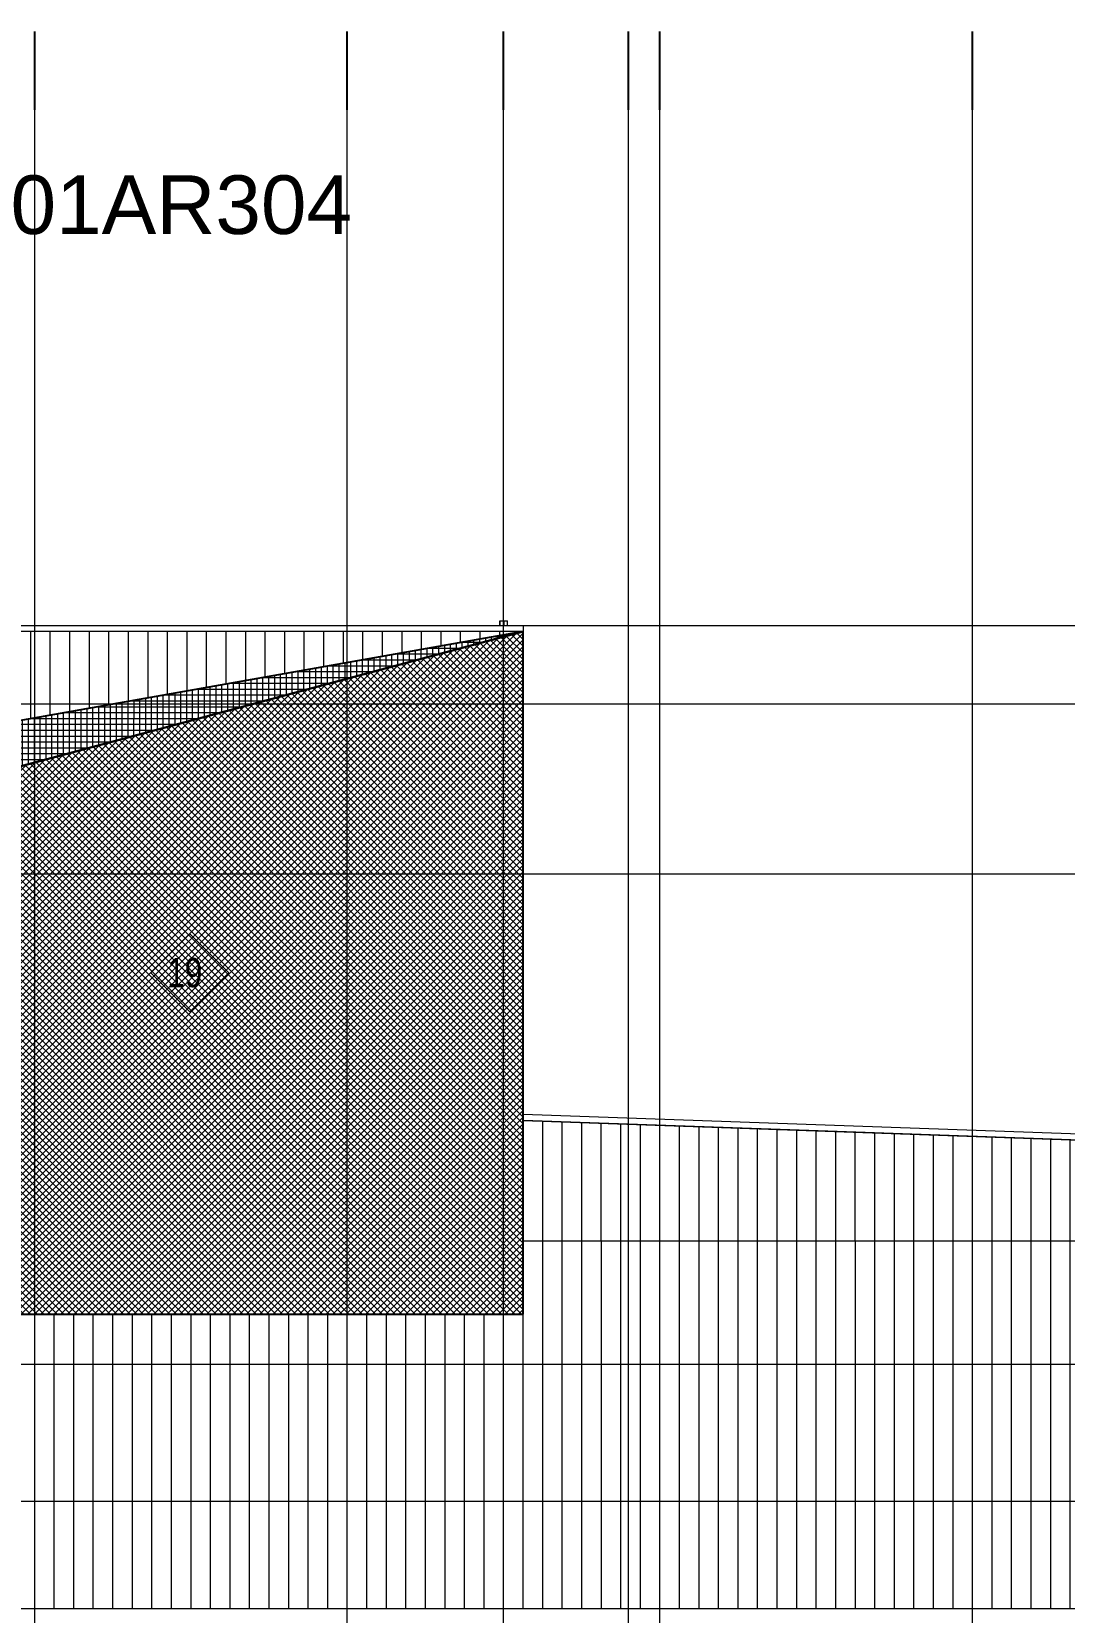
# Model space of a CAD drawing. Extents: x 692141 to 693595, y 1492301 to 1494225.
# Drawn here: x 692404.18 to 692430.61, y 1492390.46 to 1492430.91 of the extents above; entities that cross this region are included whole.
import ezdxf

# ---------------------------------------------------------------- set-up
doc = ezdxf.new("R2010")
doc.units = 0
doc.header["$MEASUREMENT"] = 0
for name, pattern in [('Centre', [7937.5, 1587.5, -1190.625, 3968.75, -1190.625]), ('Grid Line', [5556.25, 3175, -793.75, 793.75, -793.75]), ('HIDDEN', [0.375, 0.25, -0.125])]:
    doc.linetypes.add(name, pattern=pattern)
for name, color, linetype, lineweight in [('A-FLOR-LEVL', 8, 'Grid Line', 5), ('A-WALL-IDEN', 211, 'Continuous', 5), ('A-WALL-PATT', 111, 'Continuous', 5), ('G-ANNO-SYMB', 7, 'Continuous', 5), ('S-BEAM', 12, 'Continuous', 5), ('S-GRID', 1, 'Continuous', 5)]:
    doc.layers.add(name, color=color, linetype=linetype, lineweight=lineweight)
doc.layers.add('A-WALL', color=2, linetype='Continuous')
doc.styles.add('ARIAL', font='arial.ttf')
doc.styles.add('Browallia New_3', font='Browallia New.ttf', dxfattribs={"width": 0.8, "height": 0.8})

# ---------------------------------------------------------------- blocks, each defined once
blk = doc.blocks.new('INFRA-AR_WALL TAG - INFRA-AR_WALL TAG-498248-500_ELEVATION 4')
at = {"layer": 'A-WALL-IDEN'}
for p, q in [((70546.06552934683, 33014.88714572181), (69546.06552934683, 32014.88714572183)), ((71546.06552934683, 32014.8871457218), (70546.06552934683, 33014.88714572181)), ((69546.06552934683, 32014.88714572183), (70546.0655293468, 31014.88714572182)), ((70546.0655293468, 31014.88714572182), (71546.06552934683, 32014.8871457218))]:
    blk.add_line(p, q, dxfattribs=at)
blk = doc.blocks.new('FACADE ELE 04 - FACADE ELE 04-176607-500_ELEVATION 4')
at = {"layer": 'A-WALL-PATT'}
h = blk.add_hatch(dxfattribs=at)
h.set_pattern_fill('FP_47', color=251, style=0, pattern_type=2)
h.set_pattern_definition([(0, (169999.624, 14438.658), (0, 150), []), (90, (169999.624, 14438.658), (-150, 9.184850993605149e-15), [])])
h.paths.add_polyline_path([(93878.35122885933, 23279.7742914437), (158999.6361100686, 40749.99999999999), (60205.02366991722, 23279.7742914437), (89109.42331724096, 23279.7742914437)], flags=0)
h = blk.add_hatch(dxfattribs=at)
h.set_pattern_fill('FP_46', color=49, style=0, pattern_type=2)
h.set_pattern_definition([(45, (185214.49, 18382), (-84.8528137423857, 84.8528137423857), []), (135, (185214.49, 18382), (-84.8528137423857, -84.85281374238569), [])])
h.paths.add_polyline_path([(93878.35122885903, 23279.77429144363), (158999.6361100688, 23279.7742914437), (158999.6361100688, 40750.00000000006), (156093.140786787, 39970.26831302212)], flags=0)
at = {"layer": 'A-WALL', "color": 7}
for p, q in [((158999.6361100686, 40749.99999999993), (60205.02366991735, 23279.77429144368)), ((158999.6361100688, 40750.00000000001), (93878.35122885916, 23279.7742914436)), ((93878.35122885944, 23279.77429144367), (158999.6361100686, 40749.99999999994)), ((158999.6361100688, 23279.77429144368), (158999.6361100688, 40750.00000000001)), ((93878.35122885916, 23279.7742914436), (158999.6361100688, 23279.77429144368))]:
    blk.add_line(p, q, dxfattribs=at)
blk = doc.blocks.new('H-Wide Flange Beams - H200x200x49_9-2142774-500_ELEVATION 4')
at = {"layer": 'S-BEAM', "color": 90, "lineweight": 9}
for p, q in [((158399.6363114681, 41021.69906003349), (158495.6363114681, 41021.69906003349)), ((158399.6363114681, 41021.69906003349), (158599.6363114681, 41021.69906003349)), ((158399.6363114681, 41021.69906003349), (158399.6363114681, 40900.00000000007)), ((158399.6363114681, 40900.00000000007), (158399.6363114681, 41021.69906003349)), ((158503.6363114681, 41021.69906003349), (158599.6363114681, 41021.69906003349)), ((158599.6363114681, 40900.00000000007), (158599.6363114681, 41021.69906003349)), ((158599.6363114681, 40900.00000000007), (158599.6363114681, 41021.69906003349))]:
    blk.add_line(p, q, dxfattribs=at)
at = {"layer": 'S-BEAM', "color": 90, "linetype": 'HIDDEN', "lineweight": 9}
for p, q in [((158493.1363114681, 41021.69906003349), (158493.1363114681, 40900.00000000007)), ((158506.1363114681, 41021.69906003349), (158506.1363114681, 40900.00000000007))]:
    blk.add_line(p, q, dxfattribs=at)

msp = doc.modelspace()

# ---------------------------------------------------------------- hatches: boundary and pattern name
at = {"layer": 'A-WALL-PATT'}
h = msp.add_hatch(dxfattribs=at)
h.set_pattern_fill('FP_34', color=8, scale=0.001, style=0, pattern_type=2)
h.set_pattern_definition([(90, (692416.6580524234, 1492388.213383746), (-0.5, 3.061616997868383e-17), [])])
h.paths.add_polyline_path([(692308.2330527348, 1492398.093158038), (692317.9634400932, 1492398.093158038), (692416.7580525334, 1492415.563383746), (692307.8580527348, 1492415.563383746), (692307.8580527348, 1492398.230341855), (692308.2330527348, 1492398.230341855)], flags=0)
h = msp.add_hatch(dxfattribs=at)
h.set_pattern_fill('FP_39', color=8, scale=0.001, style=0, pattern_type=2)
h.set_pattern_definition([(90, (692416.7580524234, 1492393.313383746), (-0.5, 3.061616997868383e-17), [])])
h.paths.add_polyline_path([(692422.2245218938, 1492399.965411677), (692424.5580527348, 1492399.965411677), (692424.5580527348, 1492402.776583984), (692416.7580525334, 1492403.048965994), (692416.7580525334, 1492399.965411677), (692418.0380395519, 1492399.965411677)], flags=0)
h = msp.add_hatch(dxfattribs=at)
h.set_pattern_fill('FP_40', color=8, scale=0.001, style=0, pattern_type=2)
h.set_pattern_definition([(90, (692476.7580524234, 1492393.313383746), (-0.5, 3.061616997868383e-17), [])])
h.paths.add_polyline_path([(692424.6432791514, 1492399.965411677), (692433.5620527348, 1492399.965411677), (692433.5620527348, 1492400.24635423), (692433.9020527349, 1492400.438619807), (692434.6140527348, 1492400.438619807), (692434.9540527348, 1492400.24635423), (692434.9540527348, 1492399.965411677), (692457.5620527348, 1492399.965411677), (692457.5620527348, 1492400.24635423), (692457.9020527349, 1492400.438619807), (692458.6140527348, 1492400.438619807), (692458.9540527348, 1492400.24635423), (692458.9540527348, 1492399.965411677), (692476.7580527348, 1492399.965411677), (692476.7580527348, 1492400.953719817), (692424.5580527348, 1492402.776583984), (692424.5580527348, 1492399.965411677)], flags=0)
h = msp.add_hatch(dxfattribs=at)
h.set_pattern_fill('FP_52', color=8, scale=0.001, style=0, pattern_type=2)
h.set_pattern_definition([(90, (692257.7584164233, 1492386.557350747), (-0.5, 3.061616997868383e-17), [])])
h.paths.add_polyline_path([(692459.9028629705, 1492390.563383746), (692524.3030527348, 1492390.56419432), (692524.3030527348, 1492399.965411677), (692506.9540527348, 1492399.965411677), (692506.9540527348, 1492395.542887532), (692506.7440527348, 1492395.144409653), (692505.7720527349, 1492395.144409653), (692505.5620527348, 1492395.542887532), (692505.5620527348, 1492399.965411677), (692482.9540527348, 1492399.965411677), (692482.9540527348, 1492395.542887532), (692482.7440527348, 1492395.144409653), (692481.7720527349, 1492395.144409653), (692481.5620527348, 1492395.542887532), (692481.5620527348, 1492399.965411677), (692458.9540527348, 1492399.965411677), (692458.9540527348, 1492395.542887532), (692458.7440527348, 1492395.144409653), (692457.7720527349, 1492395.144409653), (692457.5620527348, 1492395.542887532), (692457.5620527348, 1492399.965411677), (692434.9540527348, 1492399.965411677), (692434.9540527348, 1492395.542887532), (692434.7440527348, 1492395.144409653), (692433.7720527349, 1492395.144409653), (692433.5620527348, 1492395.542887532), (692433.5620527348, 1492399.965411677), (692416.7580525334, 1492399.965411677), (692416.7580525334, 1492398.093158038), (692308.2330527349, 1492398.093158038), (692308.2330527349, 1492390.563383746), (692459.0084164233, 1492390.563383746)], flags=0)
h.paths.add_polyline_path([(692459.0084164233, 1492390.779102007), (692457.5084164233, 1492390.779102007), (692457.5084164233, 1492395.119454575), (692459.0084164233, 1492395.119454575), (692459.0084164233, 1492390.78876573)], flags=0)
h.paths.add_polyline_path([(692434.7839689194, 1492390.779102007), (692433.5084164233, 1492390.779102007), (692433.5084164233, 1492395.119454575), (692435.0084164233, 1492395.119454575), (692435.0084164233, 1492390.779102007)], flags=0)
h.paths.add_polyline_path([(692505.5084164233, 1492390.779102007), (692505.5084164233, 1492395.119454575), (692507.0084164233, 1492395.119454575), (692507.0084164233, 1492390.779102007), (692505.9541687308, 1492390.779102007)], flags=0)
h.paths.add_polyline_path([(692483.0084164233, 1492390.779102007), (692481.5084164233, 1492390.779102007), (692481.5084164233, 1492395.119454575), (692483.0084164233, 1492395.119454575), (692483.0084164233, 1492390.78876573)], flags=0)

# ---------------------------------------------------------------- linework, layer by layer
at = {"layer": 'A-FLOR-LEVL', "linetype": 'Centre'}
for p, q in [((692278.3000830481, 1492415.713383747), (692547.7862502306, 1492415.713383747)), ((692278.3000830481, 1492413.713383747), (692547.7862502306, 1492413.713383747)), ((692278.3000830481, 1492409.363383746), (692560.6127420912, 1492409.363383746)), ((692278.3000830481, 1492396.813383746), (692547.7862502306, 1492396.813383746)), ((692278.3000830481, 1492393.313383746), (692547.7862502306, 1492393.313383746))]:
    msp.add_line(p, q, dxfattribs=at)
at = {"layer": 'A-WALL-PATT', "color": 8}
for p, q in [((692307.6530527348, 1492415.713383746), (692416.7630525334, 1492415.713383746)), ((692416.7630525334, 1492415.563383746), (692307.6530527348, 1492415.563383746)), ((692416.7580525334, 1492415.563383746), (692307.8580527348, 1492415.563383746)), ((692308.2130527348, 1492415.713383746), (692416.1580527348, 1492415.713383746)), ((692416.1580527348, 1492415.563383746), (692308.2130527348, 1492415.563383746)), ((692416.7580525334, 1492398.093158038), (692416.7580525334, 1492415.563383746)), ((692416.7630525334, 1492415.563383746), (692416.7630525334, 1492415.713383746)), ((692505.5620527348, 1492400.100354867), (692416.7580525334, 1492403.201458888)), ((692424.5580527348, 1492402.776583984), (692416.7580525334, 1492403.048965994)), ((692416.7580525334, 1492403.048965994), (692416.7580525334, 1492399.965411677)), ((692416.7580525334, 1492403.048965994), (692505.0594949436, 1492399.965411677)), ((692476.7580527348, 1492400.953719817), (692424.5580527348, 1492402.776583984)), ((692433.5620527348, 1492399.965411677), (692416.7580525334, 1492399.965411677)), ((692416.5580527348, 1492398.093158038), (692308.2330527349, 1492398.093158038)), ((692308.2330527348, 1492398.093158038), (692416.7580525334, 1492398.093158038)), ((692307.6330527348, 1492390.563383746), (692525.1580948428, 1492390.563383746))]:
    msp.add_line(p, q, dxfattribs=at)
at = {"layer": 'S-GRID', "lineweight": 25}
for p, q in [((692404.2580527348, 1492428.913383747), (692404.2580527348, 1492430.913383747)), ((692412.2580527348, 1492428.913383747), (692412.2580527348, 1492430.913383747)), ((692416.2580527348, 1492428.913383747), (692416.2580527348, 1492430.913383747)), ((692419.4580527348, 1492428.913383747), (692419.4580527348, 1492430.913383747)), ((692420.2580527348, 1492428.913383747), (692420.2580527348, 1492430.913383747)), ((692428.2580527348, 1492428.913383747), (692428.2580527348, 1492430.913383747))]:
    msp.add_line(p, q, dxfattribs=at)
at = {"layer": 'S-GRID', "linetype": 'Grid Line'}
for p, q in [((692404.2580527348, 1492366.092463748), (692404.2580527348, 1492428.913383747)), ((692412.2580527348, 1492366.092463748), (692412.2580527348, 1492428.913383747)), ((692416.2580527348, 1492366.092463748), (692416.2580527348, 1492428.913383747)), ((692419.4580527348, 1492366.092463748), (692419.4580527348, 1492428.913383747)), ((692420.2580527348, 1492366.092463748), (692420.2580527348, 1492428.913383747)), ((692428.2580527348, 1492366.092463748), (692428.2580527348, 1492428.913383747))]:
    msp.add_line(p, q, dxfattribs=at)

# ---------------------------------------------------------------- block references
at = {"color": 90, "lineweight": 9, "xscale": 0.001, "yscale": 0.001, "zscale": 0.001}
msp.add_blockref('H-Wide Flange Beams - H200x200x49_9-2142774-500_ELEVATION 4', (692257.7584164233, 1492374.813383746), dxfattribs=at)
at = {"layer": 'A-WALL-PATT', "color": 8, "xscale": 0.001, "yscale": 0.001, "zscale": 0.001}
for name, p in [('FACADE ELE 04 - FACADE ELE 04-176607-500_ELEVATION 4', (692257.7584164233, 1492374.813383746)), ('INFRA-AR_WALL TAG - INFRA-AR_WALL TAG-498248-500_ELEVATION 4', (692337.6843570838, 1492374.813383746))]:
    msp.add_blockref(name, p, dxfattribs=at)

# ---------------------------------------------------------------- texts
at = {"layer": 'A-WALL-PATT', "color": 8, "insert": (692407.6522339296, 1492407.211390421), "char_height": 0.749999999999999, "width": 1.362868749999998, "attachment_point": 1, "style": 'Browallia New_3'}
msp.add_mtext('19', dxfattribs=at)
at = {"layer": 'G-ANNO-SYMB', "insert": (692403.6413306321, 1492427.234709483), "char_height": 1.499999999999998, "width": 10.78269687499998, "attachment_point": 1, "style": 'ARIAL'}
msp.add_mtext('01AR304', dxfattribs=at)

doc.saveas('drawing.dxf')
